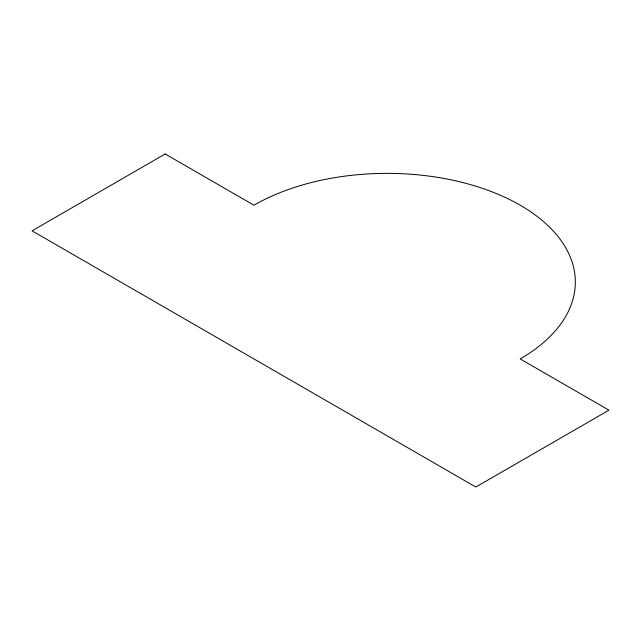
<?xml version="1.0" encoding="UTF-8"?>
<svg xmlns="http://www.w3.org/2000/svg" width="641" height="641" viewBox="0 0 641 641"><rect width="100%" height="100%" fill="white"/><g stroke="black" fill="none" stroke-linecap="round" stroke-linejoin="round"><path stroke-width="0.96" d="M165.178 153.968L32.05 230.824L475.822 487.032L608.95 410.176L520.196 358.928A188.278 108.698 0 0 0 520.196 205.208A188.278 108.698 0 0 0 253.932 205.208L165.178 153.968"/></g></svg>
